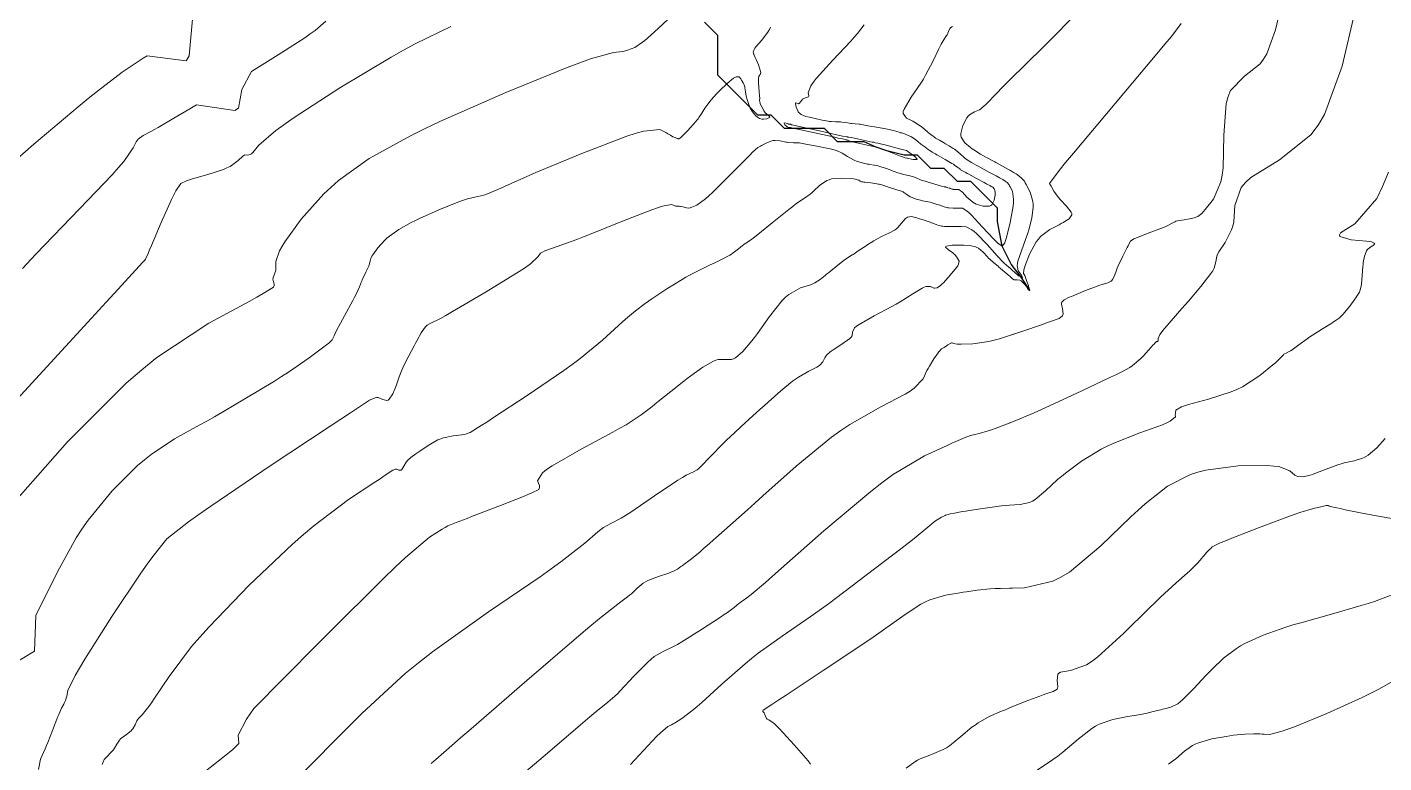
# Model space of a CAD drawing. Header units: millimetres. Extents: x 837475 to 838477, y 1189012 to 1191015.
# Drawn here: x 837751.1 to 837853, y 1190622.3 to 1190677.5 of the extents above; entities that cross this region are included whole.
import ezdxf

# ---------------------------------------------------------------- set-up
doc = ezdxf.new("R2010")
doc.units = ezdxf.units.MM
doc.header["$LTSCALE"] = 0.3
doc.layers.add('COTAS 10', color=7, linetype='Continuous', lineweight=9, true_color=0x6e3e2d)
doc.layers.add('COTAS INT', color=7, linetype='Continuous', lineweight=5, true_color=0x9fa19f)
doc.layers.add('DRENAJE', color=5, linetype='Continuous', lineweight=25)

msp = doc.modelspace()

# ---------------------------------------------------------------- linework, layer by layer
at = {"layer": 'COTAS 10'}
for points in [[(837773.56, 1190678), (837772.75, 1190677.29), (837772.39, 1190677.03), (837771.97, 1190676.74), (837769.97, 1190675.46), (837767.96, 1190674.22), (837767.25, 1190672.85), (837767, 1190671.45), (837766.73, 1190671.27), (837763.85, 1190671.7), (837763.6, 1190671.56), (837763.33, 1190671.4), (837762.13, 1190670.7), (837760.95, 1190670), (837760.69, 1190669.85), (837760.46, 1190669.72), (837759.84, 1190669.4), (837759.46, 1190669.12), (837759.38, 1190669.03), (837759.3, 1190668.92), (837759.09, 1190668.46), (837758.37, 1190667.44), (837757.98, 1190666.99), (837757.5, 1190666.45), (837755.04, 1190663.9), (837751.76, 1190660.48), (837750.76, 1190659.41)], [(837820.63, 1190677.59), (837820.52, 1190677.51), (837820.48, 1190677.48), (837820.45, 1190677.43), (837820.34, 1190677.22), (837820.23, 1190676.97), (837820.19, 1190676.91), (837820.15, 1190676.85), (837820.01, 1190676.64), (837819.79, 1190676.26), (837819.7, 1190676.1), (837819.6, 1190675.91), (837819.18, 1190675.01), (837818.62, 1190673.94), (837818.45, 1190673.64), (837818.27, 1190673.34), (837817.54, 1190672.27), (837817, 1190671.38), (837816.94, 1190671.2), (837816.92, 1190671.04), (837817.17, 1190670.69), (837817.66, 1190670.48), (837817.79, 1190670.41), (837817.92, 1190670.33), (837818.38, 1190669.99), (837818.76, 1190669.67), (837818.84, 1190669.6), (837818.92, 1190669.54), (837819.1, 1190669.39), (837819.26, 1190669.29), (837819.31, 1190669.25), (837819.37, 1190669.21), (837819.65, 1190669.05), (837819.95, 1190668.87), (837820.03, 1190668.82), (837820.11, 1190668.77), (837820.4, 1190668.61), (837820.7, 1190668.42), (837820.79, 1190668.36), (837820.88, 1190668.29), (837821.21, 1190668.01), (837821.55, 1190667.72), (837821.64, 1190667.65), (837821.74, 1190667.58), (837822.07, 1190667.37), (837822.42, 1190667.18), (837822.52, 1190667.12), (837822.62, 1190667.06), (837823.03, 1190666.85), (837823.42, 1190666.63), (837823.52, 1190666.58), (837823.61, 1190666.53), (837823.92, 1190666.36), (837824.16, 1190666.23), (837824.27, 1190666.17), (837824.41, 1190666.09), (837824.53, 1190666.02), (837824.57, 1190665.99), (837824.6, 1190665.97), (837824.74, 1190665.86), (837824.89, 1190665.69), (837824.93, 1190665.62), (837824.98, 1190665.55), (837825.15, 1190665.21), (837825.23, 1190664.61), (837825.22, 1190664.37), (837825.19, 1190664.1), (837824.98, 1190662.87), (837824.7, 1190661.73)], [(837824.7, 1190661.73), (837824.63, 1190661.51), (837824.57, 1190661.34), (837824.37, 1190661.08), (837824.04, 1190661.32), (837823.9, 1190661.46), (837823.72, 1190661.63), (837822.9, 1190662.52), (837822.07, 1190663.41), (837821.89, 1190663.58), (837821.74, 1190663.72), (837821.39, 1190663.94), (837821.16, 1190663.95), (837821.09, 1190663.95), (837821.01, 1190663.95), (837820.69, 1190663.95), (837820.37, 1190663.96), (837820.29, 1190663.97), (837820.22, 1190663.98), (837820.01, 1190664.03), (837819.81, 1190664.11), (837819.75, 1190664.13), (837819.68, 1190664.16), (837819.41, 1190664.25), (837819.12, 1190664.34), (837819.04, 1190664.37), (837818.96, 1190664.39), (837818.68, 1190664.44), (837818.39, 1190664.49), (837818.31, 1190664.51), (837818.23, 1190664.53), (837817.91, 1190664.62), (837817.61, 1190664.73), (837817.53, 1190664.76), (837817.46, 1190664.8), (837817.21, 1190664.97), (837816.99, 1190665.12), (837816.94, 1190665.16), (837816.89, 1190665.18), (837816.73, 1190665.24), (837816.53, 1190665.29), (837816.45, 1190665.31), (837816.37, 1190665.34), (837815.99, 1190665.46), (837815.62, 1190665.59), (837815.54, 1190665.62), (837815.47, 1190665.64), (837815.32, 1190665.7), (837815.14, 1190665.74), (837815.05, 1190665.75), (837814.96, 1190665.77), (837814.5, 1190665.83), (837814.06, 1190665.89), (837813.98, 1190665.9), (837813.91, 1190665.91), (837813.79, 1190665.92), (837813.76, 1190665.94), (837813.74, 1190665.95), (837813.71, 1190665.97), (837813.6, 1190666.04), (837813.32, 1190666.12), (837813.2, 1190666.14), (837813.05, 1190666.16), (837812.33, 1190666.2), (837811.56, 1190666.14), (837811.37, 1190666.08), (837811.19, 1190666.02), (837810.65, 1190665.64), (837810.2, 1190665.21), (837810.07, 1190665.1), (837809.95, 1190665), (837809.51, 1190664.7), (837808.88, 1190664.26), (837808.63, 1190664.07), (837808.35, 1190663.85), (837807.09, 1190662.84), (837805.89, 1190661.87), (837805.66, 1190661.69), (837805.46, 1190661.54), (837805.11, 1190661.3), (837804.98, 1190661.23), (837804.93, 1190661.19), (837804.86, 1190661.14), (837804.56, 1190660.88), (837804.17, 1190660.57), (837804.04, 1190660.49), (837803.91, 1190660.41), (837803.38, 1190660.13), (837802.78, 1190659.84), (837802.6, 1190659.76), (837802.42, 1190659.67), (837801.72, 1190659.34), (837800.88, 1190658.9), (837800.61, 1190658.75), (837800.33, 1190658.58), (837799.18, 1190657.87), (837798.06, 1190657.12), (837797.79, 1190656.94), (837797.55, 1190656.77), (837796.82, 1190656.22), (837796.08, 1190655.59), (837795.82, 1190655.36), (837795.54, 1190655.11), (837794.34, 1190654.03), (837792.66, 1190652.64), (837792.07, 1190652.2), (837791.43, 1190651.73), (837788.69, 1190649.86), (837786.16, 1190648.2), (837785.65, 1190647.87), (837785.23, 1190647.6), (837784.41, 1190647.09), (837784.05, 1190646.96), (837783.91, 1190646.94), (837783.77, 1190646.91), (837783.12, 1190646.83), (837782.39, 1190646.68), (837782.19, 1190646.6), (837781.98, 1190646.52), (837781.25, 1190646.11), (837780.61, 1190645.67), (837780.46, 1190645.57), (837780.33, 1190645.47), (837779.95, 1190645.21), (837779.7, 1190644.98), (837779.63, 1190644.91), (837779.58, 1190644.84), (837779.41, 1190644.54), (837779.26, 1190644.3), (837779.22, 1190644.26), (837779.18, 1190644.24), (837779.03, 1190644.26), (837778.88, 1190644.33), (837778.83, 1190644.33), (837778.78, 1190644.32), (837778.59, 1190644.24), (837777.95, 1190643.82), (837777.63, 1190643.61), (837777.23, 1190643.35), (837775.27, 1190642.04), (837772.66, 1190640.08), (837771.87, 1190639.42), (837771.04, 1190638.69), (837767.8, 1190635.62), (837764.78, 1190632.48), (837764.09, 1190631.71), (837763.47, 1190630.99), (837761.78, 1190628.74), (837760.69, 1190627.11), (837760.46, 1190626.78), (837760.25, 1190626.49), (837759.75, 1190625.87), (837759.47, 1190625.58), (837759.41, 1190625.5), (837759.36, 1190625.41), (837759.22, 1190625.11), (837759.06, 1190624.81), (837758.99, 1190624.74), (837758.92, 1190624.66), (837758.58, 1190624.4), (837758.22, 1190624.13), (837758.13, 1190624.05), (837758.06, 1190623.97), (837757.85, 1190623.66), (837757.69, 1190623.36), (837757.64, 1190623.29), (837757.6, 1190623.23), (837757.44, 1190623.05), (837757.29, 1190622.9), (837757.2, 1190622.82), (837757.05, 1190622.67), (837756.91, 1190622.5), (837756.88, 1190622.44), (837756.85, 1190622.38), (837756.75, 1190622.13)], [(837853.39, 1190666.65), (837852.95, 1190665.57), (837852.51, 1190664.67), (837850.86, 1190662.76), (837849.8, 1190662.08), (837849.72, 1190661.94), (837849.73, 1190661.82), (837850.58, 1190661.57), (837851.74, 1190661.46), (837851.96, 1190661.43), (837852.13, 1190661.4), (837852.37, 1190661.28), (837852.28, 1190661.17), (837852.24, 1190661.14), (837852.2, 1190661.1), (837852, 1190660.98), (837851.8, 1190660.8), (837851.75, 1190660.73), (837851.71, 1190660.66), (837851.59, 1190660.32), (837851.5, 1190659.86), (837851.48, 1190659.71), (837851.47, 1190659.55), (837851.42, 1190658.88), (837851.36, 1190658.24), (837851.34, 1190658.1), (837851.32, 1190657.97), (837851.21, 1190657.63), (837851.02, 1190657.32), (837850.95, 1190657.21), (837850.86, 1190657.09), (837850.48, 1190656.58), (837850.08, 1190656.09), (837849.99, 1190655.98), (837849.91, 1190655.89), (837849.69, 1190655.67), (837849.4, 1190655.47), (837849.27, 1190655.39), (837849.13, 1190655.29), (837848.44, 1190654.88), (837847.68, 1190654.39), (837847.48, 1190654.26), (837847.29, 1190654.13), (837846.66, 1190653.67), (837846.15, 1190653.3), (837846.04, 1190653.23), (837845.94, 1190653.16), (837845.71, 1190653.05), (837845.57, 1190652.99), (837845.54, 1190652.96), (837845.5, 1190652.93), (837845.38, 1190652.79), (837845.06, 1190652.47), (837844.9, 1190652.32), (837844.7, 1190652.16), (837843.73, 1190651.37), (837842.42, 1190650.52), (837842.01, 1190650.32), (837841.58, 1190650.13), (837839.87, 1190649.58), (837838.37, 1190649.18), (837838.08, 1190649.09), (837837.84, 1190649), (837837.43, 1190648.76), (837837.39, 1190648.56), (837837.39, 1190648.51), (837837.38, 1190648.45), (837837.39, 1190648.25), (837837, 1190647.93), (837836.74, 1190647.81), (837836.42, 1190647.67), (837834.72, 1190647.05), (837832.75, 1190646.28), (837832.26, 1190646.05), (837831.8, 1190645.82), (837830.33, 1190644.93), (837829.12, 1190644.02), (837828.82, 1190643.78), (837828.53, 1190643.54), (837827.63, 1190642.71), (837826.84, 1190642.05), (837826.64, 1190641.93), (837826.43, 1190641.83), (837825.72, 1190641.66), (837824.91, 1190641.62), (837824.63, 1190641.59), (837824.33, 1190641.56), (837823.09, 1190641.39), (837821.9, 1190641.22), (837821.64, 1190641.17), (837821.4, 1190641.14), (837820.8, 1190641.03), (837820.46, 1190640.96), (837820.39, 1190640.95), (837820.33, 1190640.93), (837820.21, 1190640.9), (837820.12, 1190640.86), (837820.08, 1190640.84), (837820.03, 1190640.82), (837819.8, 1190640.71), (837819.48, 1190640.52), (837819.37, 1190640.44), (837819.26, 1190640.36), (837818.79, 1190639.96), (837817.76, 1190639.12), (837817.3, 1190638.76), (837816.76, 1190638.34), (837814.16, 1190636.35), (837811.31, 1190634.21), (837810.61, 1190633.7), (837809.94, 1190633.22), (837807.85, 1190631.78), (837806.03, 1190630.49), (837805.54, 1190630.1), (837805.05, 1190629.71), (837803.31, 1190628.18), (837801.81, 1190626.8), (837801.46, 1190626.5), (837801.16, 1190626.24), (837800.31, 1190625.6), (837799.76, 1190625.25), (837799.64, 1190625.18), (837799.53, 1190625.12), (837799.24, 1190624.99), (837798.69, 1190624.51), (837798.41, 1190624.23), (837798.08, 1190623.89), (837796.45, 1190622.14)], [(837824.92, 1190665.64), (837824.93, 1190665.62)], [(837825.72, 1190641.66), (837824.92, 1190641.62)]]:
    msp.add_lwpolyline(points, dxfattribs=at)
at = {"layer": 'COTAS INT'}
for points in [[(837845.51, 1190679.92), (837844.91, 1190677.34), (837844.25, 1190675.53), (837844.01, 1190675.13), (837843.75, 1190674.78), (837842.58, 1190673.85), (837841.53, 1190672.77), (837841.34, 1190672.32), (837841.19, 1190671.81), (837841.03, 1190669.42), (837840.98, 1190666.97), (837840.91, 1190666.42), (837840.81, 1190665.92), (837840.25, 1190664.61), (837839.62, 1190663.83), (837839.49, 1190663.68), (837839.37, 1190663.55), (837839.08, 1190663.3), (837838.8, 1190663.21), (837838.7, 1190663.19), (837838.58, 1190663.17), (837838.05, 1190663.07), (837837.54, 1190662.98), (837837.43, 1190662.95), (837837.34, 1190662.92), (837837.13, 1190662.81), (837836.82, 1190662.64), (837836.67, 1190662.57), (837836.48, 1190662.49), (837835.53, 1190662.13), (837834.59, 1190661.77), (837834.41, 1190661.69), (837834.26, 1190661.63), (837834, 1190661.46), (837833.88, 1190661.23), (837833.83, 1190661.11), (837833.76, 1190660.98), (837833.43, 1190660.32), (837833.09, 1190659.61), (837833.02, 1190659.44), (837832.96, 1190659.29), (837832.8, 1190658.86), (837832.67, 1190658.57), (837832.62, 1190658.51), (837832.57, 1190658.46), (837832.31, 1190658.34), (837831.88, 1190658.21), (837831.71, 1190658.15), (837831.51, 1190658.08), (837830.63, 1190657.74), (837829.76, 1190657.38), (837829.57, 1190657.3), (837829.41, 1190657.24), (837829.02, 1190657.06), (837828.85, 1190656.88), (837828.83, 1190656.81), (837828.83, 1190656.73), (837828.91, 1190656.37), (837828.96, 1190656.01), (837828.94, 1190655.93), (837828.91, 1190655.85), (837828.64, 1190655.66), (837827.99, 1190655.42), (837827.71, 1190655.32), (837827.39, 1190655.2), (837825.85, 1190654.66), (837824.18, 1190654.13), (837823.77, 1190654.02), (837823.38, 1190653.93), (837822.17, 1190653.75), (837821.3, 1190653.71), (837821.12, 1190653.71), (837820.98, 1190653.72), (837820.72, 1190653.78), (837820.61, 1190653.82), (837820.57, 1190653.81), (837820.52, 1190653.79), (837820.29, 1190653.67), (837820.08, 1190653.52), (837820.04, 1190653.49), (837820.01, 1190653.47), (837819.95, 1190653.44), (837819.92, 1190653.43), (837819.91, 1190653.43), (837819.9, 1190653.42), (837819.82, 1190653.37), (837819.68, 1190653.22), (837819.62, 1190653.15), (837819.55, 1190653.06), (837819.24, 1190652.61), (837818.9, 1190652.06), (837818.81, 1190651.9), (837818.72, 1190651.73), (837818.43, 1190651.12), (837817.77, 1190650.41), (837817.46, 1190650.19), (837817.08, 1190649.95), (837815.25, 1190649), (837812.93, 1190647.69), (837812.25, 1190647.23), (837811.56, 1190646.72), (837808.9, 1190644.55), (837806.4, 1190642.32), (837805.79, 1190641.78), (837805.23, 1190641.27), (837803.5, 1190639.73), (837802.21, 1190638.58), (837801.91, 1190638.33), (837801.65, 1190638.1), (837800.92, 1190637.51), (837800.45, 1190637.15), (837800.34, 1190637.07), (837800.24, 1190637), (837799.97, 1190636.81), (837799.62, 1190636.64), (837799.48, 1190636.59), (837799.32, 1190636.52), (837798.56, 1190636.27), (837797.76, 1190635.96), (837797.58, 1190635.86), (837797.41, 1190635.77), (837796.94, 1190635.38), (837796.51, 1190634.97), (837796.37, 1190634.85), (837796.22, 1190634.73), (837795.61, 1190634.29), (837794.11, 1190633.1), (837793.4, 1190632.51), (837792.56, 1190631.8), (837788.48, 1190628.29), (837784.47, 1190624.82), (837783.68, 1190624.13), (837783.02, 1190623.56), (837781.81, 1190622.5), (837781.46, 1190622.21)], [(837748.46, 1190666), (837751.63, 1190668.75), (837754.96, 1190671.56), (837755.71, 1190672.18), (837756.39, 1190672.73), (837758.25, 1190674.15), (837759.52, 1190675), (837759.83, 1190675.2), (837760.13, 1190675.38), (837763.06, 1190675), (837763.29, 1190675.38), (837763.57, 1190678.41)], [(837830.29, 1190678.9), (837827.47, 1190676.06), (837824.9, 1190673.52), (837824.38, 1190673), (837823.96, 1190672.58)], [(837850.85, 1190678.56), (837849.92, 1190674.62), (837848.59, 1190670.98), (837848.1, 1190670.17), (837847.57, 1190669.45), (837845.21, 1190667.57), (837843.06, 1190666.24), (837842.65, 1190665.87), (837842.33, 1190665.5), (837841.85, 1190664.15), (837841.77, 1190662.9), (837841.7, 1190662.59), (837841.61, 1190662.3), (837841.12, 1190661.37), (837840.64, 1190660.65), (837840.55, 1190660.48), (837840.49, 1190660.33), (837840.42, 1190659.91), (837840.29, 1190659.43), (837840.19, 1190659.24), (837840.05, 1190659.02), (837839.29, 1190658.04), (837838.36, 1190656.95), (837838.11, 1190656.67), (837837.88, 1190656.4), (837837.06, 1190655.47), (837836.43, 1190654.74), (837836.31, 1190654.58), (837836.22, 1190654.45), (837836.09, 1190654.15), (837836.1, 1190654.02), (837836.1, 1190654), (837836.1, 1190653.98), (837836.07, 1190653.94), (837836.03, 1190653.93), (837836.02, 1190653.93), (837836.01, 1190653.92), (837835.96, 1190653.91), (837835.85, 1190653.8), (837835.79, 1190653.73), (837835.72, 1190653.66), (837835.37, 1190653.27), (837834.98, 1190652.84), (837834.88, 1190652.74), (837834.79, 1190652.65), (837834.49, 1190652.38), (837834.25, 1190652.19), (837834.19, 1190652.14), (837834.13, 1190652.1), (837833.95, 1190651.96), (837833.3, 1190651.62), (837832.95, 1190651.44), (837832.52, 1190651.24)], [(837806.97, 1190677.55), (837806.88, 1190677.36), (837806.77, 1190677.17), (837806.29, 1190676.55), (837805.87, 1190676.06), (837805.79, 1190675.96), (837805.73, 1190675.87), (837805.65, 1190675.67), (837805.68, 1190675.57), (837805.69, 1190675.54), (837805.7, 1190675.52), (837805.74, 1190675.44), (837805.82, 1190675.27), (837805.85, 1190675.2), (837805.89, 1190675.12), (837806.06, 1190674.71), (837806.2, 1190674.3), (837806.22, 1190674.21), (837806.23, 1190674.14), (837806.2, 1190673.98), (837806.12, 1190673.89), (837806.11, 1190673.86), (837806.09, 1190673.83), (837806.06, 1190673.7), (837806.06, 1190673.52), (837806.06, 1190673.45), (837806.06, 1190673.37), (837806.08, 1190673.01), (837806.11, 1190672.67), (837806.12, 1190672.59), (837806.13, 1190672.52), (837806.15, 1190672.35), (837806.16, 1190672.23), (837806.16, 1190672.2), (837806.16, 1190672.17), (837806.15, 1190672.05), (837806.17, 1190671.9), (837806.18, 1190671.85), (837806.2, 1190671.79), (837806.31, 1190671.56), (837806.43, 1190671.34), (837806.45, 1190671.3), (837806.47, 1190671.25), (837806.53, 1190671.15), (837806.6, 1190671.08), (837806.63, 1190671.05), (837806.66, 1190671.02), (837806.82, 1190670.91), (837806.91, 1190670.8), (837806.9, 1190670.77), (837806.88, 1190670.74), (837806.69, 1190670.66), (837806.43, 1190670.62), (837806.36, 1190670.62), (837806.31, 1190670.62), (837806.13, 1190670.67), (837805.98, 1190670.78), (837805.94, 1190670.82), (837805.89, 1190670.86), (837805.71, 1190671.04), (837805.53, 1190671.29), (837805.49, 1190671.37), (837805.44, 1190671.45), (837805.3, 1190671.8), (837805.18, 1190672.17), (837805.16, 1190672.27), (837805.14, 1190672.36), (837805.09, 1190672.69), (837805.04, 1190672.98), (837805.03, 1190673.05), (837805, 1190673.12), (837804.91, 1190673.36), (837804.79, 1190673.56), (837804.76, 1190673.61), (837804.73, 1190673.66), (837804.6, 1190673.81), (837804.38, 1190673.81), (837804.29, 1190673.76), (837804.19, 1190673.7), (837803.7, 1190673.3), (837803.17, 1190672.78), (837803.04, 1190672.65), (837802.91, 1190672.52), (837802.51, 1190672.07), (837802.19, 1190671.66), (837802.1, 1190671.55), (837802.03, 1190671.45), (837801.8, 1190671.08), (837801.59, 1190670.75), (837801.52, 1190670.66), (837801.46, 1190670.57), (837801.2, 1190670.27), (837800.92, 1190669.98), (837800.77, 1190669.81), (837800.49, 1190669.51), (837800.25, 1190669.27), (837800.2, 1190669.23), (837800.16, 1190669.19), (837800.08, 1190669.14), (837800.02, 1190669.16), (837799.99, 1190669.17), (837799.96, 1190669.18), (837799.8, 1190669.24), (837799.63, 1190669.31), (837799.59, 1190669.33), (837799.55, 1190669.35), (837799.44, 1190669.43), (837799.26, 1190669.53), (837799.18, 1190669.58), (837799.09, 1190669.62), (837798.66, 1190669.85), (837797.45, 1190669.73), (837796.87, 1190669.57), (837796.18, 1190669.34), (837792.8, 1190668.04), (837789.34, 1190666.61), (837788.6, 1190666.3), (837787.97, 1190666.03), (837786.47, 1190665.35), (837785.69, 1190665.01), (837785.5, 1190664.94), (837785.33, 1190664.88), (837784.84, 1190664.79), (837784.19, 1190664.63), (837783.91, 1190664.54), (837783.6, 1190664.43), (837782.16, 1190663.86), (837780.65, 1190663.19), (837780.3, 1190663.02), (837779.97, 1190662.86), (837779.03, 1190662.34), (837778.33, 1190661.84), (837778.15, 1190661.69), (837777.99, 1190661.53), (837777.46, 1190660.95), (837777.09, 1190660.43), (837777.02, 1190660.32), (837776.97, 1190660.22), (837776.89, 1190659.98), (837776.84, 1190659.76), (837776.81, 1190659.68), (837776.78, 1190659.58), (837776.57, 1190659.14), (837776.33, 1190658.66), (837776.28, 1190658.54), (837776.23, 1190658.42), (837776.08, 1190658.03), (837775.83, 1190657.47), (837775.72, 1190657.25), (837775.59, 1190657), (837774.96, 1190655.84), (837774.37, 1190654.74), (837774.26, 1190654.53), (837774.17, 1190654.35), (837774.03, 1190654.04), (837773.78, 1190653.8), (837773.61, 1190653.67), (837773.4, 1190653.51), (837772.31, 1190652.7), (837770.74, 1190651.61), (837770.23, 1190651.28), (837769.69, 1190650.94), (837767.48, 1190649.6), (837765.2, 1190648.27), (837764.61, 1190647.93), (837764.05, 1190647.62), (837762.19, 1190646.6), (837760.43, 1190645.44), (837759.93, 1190645.04), (837759.41, 1190644.6), (837757.51, 1190642.71), (837755.69, 1190640.49), (837755.23, 1190639.83), (837754.8, 1190639.16), (837753.39, 1190636.62), (837752.26, 1190634.32), (837752, 1190633.8), (837751.76, 1190633.34), (837751.68, 1190630.65), (837749.76, 1190629.51)], [(837750.25, 1190641.94), (837754.14, 1190646.37), (837758.56, 1190650.78), (837759.73, 1190651.79), (837760.87, 1190652.72), (837764.77, 1190655.3), (837767.79, 1190656.93), (837768.37, 1190657.25), (837768.84, 1190657.52), (837769.63, 1190658), (837769.67, 1190658.13), (837769.67, 1190658.17), (837769.67, 1190658.22), (837769.62, 1190658.4), (837769.58, 1190658.61), (837769.59, 1190658.68), (837769.6, 1190658.74), (837769.69, 1190658.99), (837769.79, 1190659.29), (837769.8, 1190659.39), (837769.81, 1190659.5), (837769.81, 1190659.94), (837770.07, 1190660.72), (837770.26, 1190661.04), (837770.48, 1190661.4), (837771.7, 1190663.11), (837773.41, 1190665.02), (837773.95, 1190665.52), (837774.52, 1190666.01), (837776.82, 1190667.66), (837779.91, 1190669.37), (837780.97, 1190669.89), (837782.13, 1190670.44), (837787.08, 1190672.62), (837791.69, 1190674.5), (837792.64, 1190674.86), (837793.44, 1190675.16), (837795.16, 1190675.64), (837795.88, 1190675.71), (837796.06, 1190675.75), (837796.23, 1190675.8), (837796.78, 1190676.02), (837797.34, 1190676.41), (837797.52, 1190676.55), (837797.72, 1190676.72), (837798.52, 1190677.44), (837799.31, 1190678.16)], [(837750.36, 1190649.58), (837755.96, 1190655.68), (837757.06, 1190656.88), (837757.95, 1190657.85), (837759.54, 1190659.58), (837759.78, 1190659.85), (837759.83, 1190659.91), (837759.87, 1190659.95), (837759.95, 1190660.04), (837759.97, 1190660.06), (837759.98, 1190660.07), (837759.98, 1190660.07), (837759.99, 1190660.09), (837760, 1190660.1), (837760, 1190660.1), (837760, 1190660.1), (837760.01, 1190660.11), (837760.2, 1190660.54), (837760.31, 1190660.8), (837760.45, 1190661.13), (837761.19, 1190662.85), (837761.97, 1190664.6), (837762.14, 1190664.95), (837762.28, 1190665.24), (837762.65, 1190665.79), (837763.1, 1190666), (837763.31, 1190666.07), (837763.54, 1190666.15), (837764.69, 1190666.47), (837765.86, 1190666.85), (837766.12, 1190666.96), (837766.36, 1190667.08), (837766.96, 1190667.51), (837767.32, 1190667.85), (837767.4, 1190667.9), (837767.47, 1190667.94), (837767.66, 1190667.92), (837767.88, 1190667.96), (837767.97, 1190668.03), (837768.06, 1190668.12), (837768.53, 1190668.68), (837769.8, 1190669.77), (837770.4, 1190670.21), (837771.11, 1190670.7), (837774.61, 1190672.97), (837778.46, 1190675.29), (837779.39, 1190675.81), (837780.27, 1190676.29), (837782.95, 1190677.59)], [(837814, 1190677.71), (837813.5, 1190677.07), (837813.26, 1190676.8), (837812.99, 1190676.5), (837811.66, 1190675.07), (837810.4, 1190673.67), (837810.18, 1190673.38), (837810, 1190673.14), (837809.79, 1190672.6), (837809.85, 1190672.39), (837809.84, 1190672.35), (837809.82, 1190672.31), (837809.67, 1190672.25), (837809.46, 1190672.19), (837809.41, 1190672.16), (837809.37, 1190672.12), (837809.24, 1190671.96), (837809.13, 1190671.81), (837809.09, 1190671.8), (837809.06, 1190671.79), (837808.94, 1190671.83), (837808.85, 1190671.85), (837808.85, 1190671.83), (837808.85, 1190671.79), (837808.9, 1190671.54), (837809.01, 1190671.25), (837809.05, 1190671.18), (837809.09, 1190671.13), (837809.28, 1190670.97), (837809.5, 1190670.88), (837809.56, 1190670.85), (837809.63, 1190670.83), (837809.89, 1190670.77), (837810.21, 1190670.7), (837810.31, 1190670.68), (837810.42, 1190670.66), (837810.85, 1190670.56), (837811.29, 1190670.48), (837811.4, 1190670.46), (837811.51, 1190670.45), (837811.84, 1190670.43), (837812.15, 1190670.42), (837812.23, 1190670.42), (837812.32, 1190670.41), (837812.62, 1190670.37), (837812.91, 1190670.32), (837812.99, 1190670.31), (837813.07, 1190670.31), (837813.33, 1190670.28), (837813.62, 1190670.26), (837813.7, 1190670.25), (837813.79, 1190670.23), (837814.16, 1190670.16), (837814.56, 1190670.08), (837814.78, 1190670.04), (837815.21, 1190669.97), (837815.64, 1190669.89), (837815.75, 1190669.87), (837815.87, 1190669.84), (837816.27, 1190669.75), (837816.64, 1190669.64), (837816.74, 1190669.61), (837816.83, 1190669.59), (837817.15, 1190669.48), (837817.44, 1190669.36), (837817.52, 1190669.32), (837817.59, 1190669.27), (837817.85, 1190669.09), (837818.1, 1190668.88), (837818.18, 1190668.82), (837818.26, 1190668.76), (837818.55, 1190668.54), (837818.82, 1190668.34), (837818.88, 1190668.3), (837818.94, 1190668.26), (837819.12, 1190668.15), (837819.35, 1190668.01), (837819.45, 1190667.95), (837819.56, 1190667.89), (837820.08, 1190667.6), (837820.6, 1190667.3), (837820.71, 1190667.24), (837820.8, 1190667.17), (837821.04, 1190667), (837821.18, 1190666.89), (837821.21, 1190666.86), (837821.25, 1190666.83), (837821.39, 1190666.75), (837821.63, 1190666.61), (837821.74, 1190666.55), (837821.86, 1190666.49), (837822.44, 1190666.17), (837823.02, 1190665.86), (837823.14, 1190665.8), (837823.23, 1190665.75), (837823.44, 1190665.64), (837823.52, 1190665.59), (837823.55, 1190665.57), (837823.6, 1190665.55), (837823.63, 1190665.53), (837823.66, 1190665.51), (837823.7, 1190665.48), (837823.75, 1190665.42), (837823.76, 1190665.4), (837823.77, 1190665.38), (837823.83, 1190665.27), (837823.85, 1190665.08), (837823.85, 1190665.01), (837823.84, 1190664.92), (837823.77, 1190664.53), (837823.59, 1190664.19), (837823.51, 1190664.13), (837823.41, 1190664.09), (837822.94, 1190664.08), (837822.42, 1190664.24), (837822.29, 1190664.31), (837822.16, 1190664.39), (837821.72, 1190664.77), (837821.39, 1190665.13), (837821.31, 1190665.2), (837821.25, 1190665.25), (837821.11, 1190665.35), (837821.02, 1190665.35), (837820.99, 1190665.35), (837820.96, 1190665.35), (837820.82, 1190665.35), (837820.69, 1190665.35), (837820.66, 1190665.36), (837820.63, 1190665.36), (837820.55, 1190665.38), (837820.47, 1190665.42), (837820.44, 1190665.43), (837820.41, 1190665.44), (837820.3, 1190665.47), (837820.18, 1190665.51), (837820.15, 1190665.52), (837820.12, 1190665.53), (837820, 1190665.55), (837819.78, 1190665.6), (837819.68, 1190665.63), (837819.56, 1190665.66), (837818.98, 1190665.83), (837818.4, 1190666.01), (837818.28, 1190666.05), (837818.18, 1190666.09), (837817.95, 1190666.2), (837817.79, 1190666.28), (837817.72, 1190666.3), (837817.65, 1190666.33), (837817.32, 1190666.4), (837816.97, 1190666.47), (837816.88, 1190666.49), (837816.8, 1190666.51), (837816.53, 1190666.59), (837816.26, 1190666.69), (837816.17, 1190666.73), (837816.07, 1190666.76), (837815.67, 1190666.91), (837815.26, 1190667.05), (837815.16, 1190667.08), (837815.06, 1190667.11), (837814.75, 1190667.17), (837814.43, 1190667.22), (837814.34, 1190667.24), (837814.24, 1190667.25), (837813.85, 1190667.34), (837813.43, 1190667.47), (837813.31, 1190667.52), (837813.19, 1190667.57), (837812.75, 1190667.82), (837812.35, 1190668.07), (837812.25, 1190668.12), (837812.16, 1190668.17), (837811.86, 1190668.29), (837811.55, 1190668.37), (837811.44, 1190668.39), (837811.33, 1190668.42), (837810.83, 1190668.52), (837810.31, 1190668.62), (837810.18, 1190668.65), (837810.05, 1190668.67), (837809.63, 1190668.76), (837809.25, 1190668.83), (837809.15, 1190668.84), (837809.05, 1190668.85), (837808.69, 1190668.86), (837808.33, 1190668.88), (837808.22, 1190668.89), (837808.11, 1190668.9), (837807.69, 1190668.99), (837807.28, 1190669.03), (837807.17, 1190669.02), (837807.06, 1190669.01), (837806.68, 1190668.86), (837806.35, 1190668.68), (837806.28, 1190668.64), (837806.21, 1190668.6), (837806.02, 1190668.5), (837805.61, 1190668.14), (837805.4, 1190667.93), (837805.15, 1190667.68), (837803.9, 1190666.41), (837802.6, 1190665.12), (837802.32, 1190664.86), (837802.07, 1190664.64), (837801.43, 1190664.17), (837801.06, 1190664.02), (837800.99, 1190663.99), (837800.92, 1190663.97), (837800.77, 1190663.95), (837800.66, 1190663.97), (837800.58, 1190663.99), (837800.39, 1190664.03), (837800.2, 1190664.07), (837800.15, 1190664.07), (837800.11, 1190664.08), (837799.97, 1190664.08), (837799.82, 1190664.1), (837799.78, 1190664.11), (837799.73, 1190664.13), (837799.53, 1190664.22), (837798.84, 1190664.09), (837798.48, 1190663.97), (837798.04, 1190663.82), (837795.85, 1190662.96), (837793.48, 1190662), (837792.92, 1190661.79), (837792.41, 1190661.59), (837790.94, 1190661.07), (837790, 1190660.73), (837789.83, 1190660.64), (837789.69, 1190660.56), (837789.5, 1190660.3), (837788.94, 1190659.75), (837788.56, 1190659.49), (837788.09, 1190659.18), (837785.61, 1190657.65), (837783.07, 1190656.17), (837782.57, 1190655.88), (837782.16, 1190655.65), (837781.39, 1190655.27), (837781.17, 1190655.14), (837781.1, 1190655.07), (837781.02, 1190654.99), (837780.73, 1190654.56), (837780.4, 1190653.97), (837780.29, 1190653.79), (837780.19, 1190653.6), (837779.78, 1190652.85), (837779.41, 1190652.11), (837779.33, 1190651.94), (837779.26, 1190651.77), (837779.07, 1190651.27), (837778.92, 1190650.81), (837778.87, 1190650.67), (837778.81, 1190650.53), (837778.58, 1190649.99), (837778.31, 1190649.58), (837778.23, 1190649.52), (837778.15, 1190649.48), (837777.83, 1190649.56), (837777.48, 1190649.7), (837777.37, 1190649.7), (837777.26, 1190649.69), (837776.83, 1190649.5), (837775.41, 1190648.57), (837774.68, 1190648.09), (837773.8, 1190647.5), (837769.38, 1190644.57), (837764.92, 1190641.55), (837764.01, 1190640.92), (837763.23, 1190640.37), (837761.61, 1190639.1), (837760.55, 1190637.77), (837760.13, 1190637.18), (837759.65, 1190636.5), (837757.49, 1190633.25), (837755.45, 1190630.04), (837755.05, 1190629.38), (837754.73, 1190628.83), (837754.17, 1190627.69), (837754.09, 1190627.28), (837754.07, 1190627.19), (837754.05, 1190627.11), (837753.99, 1190626.94), (837753.92, 1190626.79), (837753.89, 1190626.73), (837753.86, 1190626.66), (837753.7, 1190626.36), (837753.49, 1190625.9), (837753.41, 1190625.73), (837753.34, 1190625.54), (837753.02, 1190624.7), (837752.68, 1190623.79), (837752.58, 1190623.55), (837752.48, 1190623.32), (837752.13, 1190622.54), (837751.98, 1190621.75)], [(837837.83, 1190677.81), (837837.08, 1190676.84), (837836.6, 1190676.26), (837836, 1190675.54), (837832.86, 1190671.81), (837829.73, 1190668.08), (837829.13, 1190667.36), (837828.66, 1190666.78), (837827.93, 1190665.8), (837828.01, 1190665.66), (837828.05, 1190665.6), (837828.08, 1190665.53), (837828.26, 1190665.22), (837828.53, 1190664.83), (837828.63, 1190664.71), (837828.74, 1190664.59), (837829.21, 1190664.1), (837829.56, 1190663.64), (837829.6, 1190663.53), (837829.61, 1190663.43), (837829.41, 1190663.14), (837828.96, 1190662.87), (837828.81, 1190662.78), (837828.65, 1190662.69), (837827.96, 1190662.33), (837827.26, 1190661.8), (837827.09, 1190661.61), (837826.93, 1190661.41), (837826.43, 1190660.48), (837826.1, 1190659.62), (837826.04, 1190659.45), (837826, 1190659.3), (837825.98, 1190659.02), (837826.07, 1190658.87), (837826.1, 1190658.81), (837826.13, 1190658.74), (837826.23, 1190658.44), (837826.34, 1190658.13), (837826.36, 1190658.06), (837826.38, 1190658), (837826.43, 1190657.84), (837826.45, 1190657.77), (837826.44, 1190657.76), (837826.43, 1190657.76), (837826.36, 1190657.81), (837826.29, 1190657.87), (837826.28, 1190657.89), (837826.28, 1190657.9), (837826.28, 1190657.92), (837826.26, 1190657.98), (837826.23, 1190658.01), (837826.2, 1190658.05), (837826.02, 1190658.26), (837825.8, 1190658.47), (837825.74, 1190658.5), (837825.69, 1190658.53), (837825.5, 1190658.55), (837825.33, 1190658.55), (837825.29, 1190658.55), (837825.26, 1190658.56), (837825.14, 1190658.63), (837824.99, 1190658.77), (837824.94, 1190658.82), (837824.87, 1190658.87), (837824.57, 1190659.13), (837824.23, 1190659.42), (837824.14, 1190659.49), (837824.06, 1190659.57), (837823.74, 1190659.82), (837823.44, 1190660.1), (837823.35, 1190660.18), (837823.26, 1190660.27), (837822.93, 1190660.62), (837822.58, 1190660.93), (837822.47, 1190660.99), (837822.36, 1190661.04), (837821.95, 1190661.13), (837821.49, 1190661.15), (837821.34, 1190661.15), (837821.19, 1190661.15), (837820.61, 1190661.15)], [(837764.26, 1190621.42), (837766.54, 1190623.23), (837767.03, 1190623.71), (837766.97, 1190624.35), (837767.59, 1190625.54), (837768.15, 1190626.35), (837768.84, 1190627.05), (837769.66, 1190627.87), (837773.72, 1190631.98), (837777.88, 1190636.11), (837778.77, 1190636.97), (837779.54, 1190637.69), (837781.35, 1190639.22), (837782.29, 1190639.82), (837782.52, 1190639.95), (837782.73, 1190640.06), (837783.35, 1190640.33), (837784.17, 1190640.63), (837784.51, 1190640.76), (837784.9, 1190640.91), (837786.69, 1190641.6), (837788.4, 1190642.28), (837788.74, 1190642.42), (837789.03, 1190642.54), (837789.55, 1190642.79), (837789.62, 1190642.96), (837789.62, 1190643.03), (837789.6, 1190643.11), (837789.46, 1190643.45), (837789.83, 1190644.06), (837790.14, 1190644.3), (837790.55, 1190644.57), (837792.74, 1190645.82), (837795.13, 1190647.1), (837795.65, 1190647.4), (837796.11, 1190647.66), (837797.25, 1190648.41), (837798.04, 1190649.02), (837798.28, 1190649.21), (837798.52, 1190649.41), (837799.47, 1190650.17), (837800.45, 1190650.95), (837800.71, 1190651.15), (837800.97, 1190651.34), (837801.87, 1190651.99), (837802.67, 1190652.45), (837802.86, 1190652.52), (837803.04, 1190652.57), (837803.57, 1190652.56), (837804.04, 1190652.56), (837804.18, 1190652.61), (837804.33, 1190652.69), (837804.89, 1190653.17), (837805.55, 1190653.96), (837805.75, 1190654.23), (837805.98, 1190654.53), (837806.88, 1190655.79), (837807.84, 1190656.99), (837808.09, 1190657.24), (837808.35, 1190657.45), (837809.23, 1190657.94), (837809.98, 1190658.19), (837810.15, 1190658.26), (837810.3, 1190658.33), (837810.7, 1190658.57), (837811.06, 1190658.87), (837811.18, 1190658.97), (837811.31, 1190659.07), (837811.87, 1190659.53), (837812.41, 1190659.96), (837812.53, 1190660.05), (837812.64, 1190660.12), (837812.9, 1190660.3), (837813.11, 1190660.42), (837813.18, 1190660.46), (837813.25, 1190660.51), (837813.56, 1190660.73), (837813.95, 1190660.99), (837814.07, 1190661.07), (837814.2, 1190661.15), (837814.73, 1190661.48), (837815.26, 1190661.79), (837815.4, 1190661.86), (837815.53, 1190661.92), (837815.95, 1190662.11), (837816.32, 1190662.3), (837816.42, 1190662.38), (837816.51, 1190662.46), (837816.81, 1190662.82), (837817.1, 1190663.15), (837817.18, 1190663.21), (837817.26, 1190663.25), (837817.55, 1190663.3), (837817.87, 1190663.23), (837817.97, 1190663.2), (837818.08, 1190663.17), (837818.52, 1190663.03), (837818.95, 1190662.88), (837819.06, 1190662.84), (837819.16, 1190662.8), (837819.47, 1190662.68), (837819.81, 1190662.59), (837819.92, 1190662.58), (837820.04, 1190662.56), (837820.55, 1190662.55), (837821.07, 1190662.55), (837821.19, 1190662.55), (837821.31, 1190662.55), (837821.67, 1190662.53), (837822.1, 1190662.32), (837822.26, 1190662.19), (837822.44, 1190662.03), (837823.24, 1190661.21), (837824, 1190660.36), (837824.15, 1190660.2), (837824.28, 1190660.05), (837824.55, 1190659.78), (837824.66, 1190659.69), (837824.72, 1190659.64), (837824.85, 1190659.53), (837824.99, 1190659.4), (837825.04, 1190659.36), (837825.09, 1190659.31), (837825.31, 1190659.11), (837825.51, 1190658.92), (837825.56, 1190658.89), (837825.59, 1190658.86), (837825.68, 1190658.82), (837825.73, 1190658.82), (837825.75, 1190658.81), (837825.76, 1190658.8), (837825.83, 1190658.73), (837825.88, 1190658.69), (837825.89, 1190658.69), (837825.89, 1190658.7), (837825.88, 1190658.77), (837825.81, 1190658.91), (837825.78, 1190658.96), (837825.74, 1190659.01), (837825.57, 1190659.23), (837825.49, 1190659.62), (837825.51, 1190659.78), (837825.55, 1190659.96), (837825.84, 1190660.82), (837826.21, 1190661.79), (837826.3, 1190662.05), (837826.38, 1190662.3), (837826.61, 1190663.19), (837826.7, 1190664.01), (837826.69, 1190664.23), (837826.67, 1190664.44), (837826.47, 1190665.14), (837826.18, 1190665.72), (837826.11, 1190665.84), (837826.04, 1190665.96), (837825.78, 1190666.25), (837825.55, 1190666.42), (837825.49, 1190666.47), (837825.43, 1190666.51), (837825.23, 1190666.63), (837824.99, 1190666.77), (837824.8, 1190666.87), (837824.39, 1190667.09), (837823.99, 1190667.31), (837823.9, 1190667.36), (837823.82, 1190667.41), (837823.61, 1190667.52), (837823.39, 1190667.64), (837823.3, 1190667.69), (837823.2, 1190667.75), (837822.75, 1190668), (837822.25, 1190668.31), (837822.12, 1190668.4), (837821.99, 1190668.49), (837821.57, 1190668.84), (837821.3, 1190669.27), (837821.27, 1190669.4), (837821.27, 1190669.55), (837821.41, 1190670.16), (837821.72, 1190670.72), (837821.81, 1190670.84), (837821.91, 1190670.94), (837822.29, 1190671.18), (837822.67, 1190671.34), (837822.76, 1190671.4), (837822.85, 1190671.47), (837823.14, 1190671.73), (837823.96, 1190672.58)], [(837817.26, 1190668.23), (837817.42, 1190668.1), (837817.47, 1190668.07), (837817.53, 1190668.02), (837817.81, 1190667.82), (837817.99, 1190667.63), (837817.99, 1190667.61), (837817.97, 1190667.59), (837817.69, 1190667.6), (837817.33, 1190667.67), (837817.26, 1190667.69), (837817.2, 1190667.7), (837817.08, 1190667.73), (837816.89, 1190667.8), (837816.79, 1190667.83), (837816.66, 1190667.88), (837816.03, 1190668.13), (837815.39, 1190668.37), (837815.27, 1190668.41), (837815.17, 1190668.45), (837814.99, 1190668.51), (837814.8, 1190668.55), (837814.7, 1190668.57), (837814.57, 1190668.6), (837813.9, 1190668.75), (837813.23, 1190668.9), (837813.1, 1190668.94), (837812.99, 1190668.96), (837812.8, 1190669.02), (837812.75, 1190669.05), (837812.74, 1190669.05), (837812.73, 1190669.06), (837812.7, 1190669.07), (837812.67, 1190669.08), (837812.66, 1190669.08), (837812.65, 1190669.08), (837812.6, 1190669.09), (837812.24, 1190669.17), (837812.04, 1190669.21), (837811.79, 1190669.27), (837810.52, 1190669.55), (837809.25, 1190669.82), (837809, 1190669.88), (837808.8, 1190669.92), (837808.47, 1190669.99), (837808.42, 1190669.99), (837808.41, 1190669.99), (837808.39, 1190669.99), (837808.31, 1190670.01), (837808.22, 1190670.05), (837808.2, 1190670.07), (837808.17, 1190670.1), (837808.05, 1190670.21), (837807.98, 1190670.31), (837807.99, 1190670.33), (837808, 1190670.34), (837808.13, 1190670.32), (837808.28, 1190670.27), (837808.32, 1190670.26), (837808.35, 1190670.26), (837808.42, 1190670.24), (837808.47, 1190670.24), (837808.49, 1190670.23), (837808.52, 1190670.22), (837808.55, 1190670.2), (837808.57, 1190670.2), (837808.6, 1190670.19), (837808.93, 1190670.12), (837809.13, 1190670.07), (837809.37, 1190670.02), (837810.65, 1190669.74), (837811.92, 1190669.46), (837812.17, 1190669.4), (837812.37, 1190669.36), (837812.7, 1190669.29), (837812.73, 1190669.29), (837812.74, 1190669.29), (837812.75, 1190669.29), (837812.78, 1190669.28), (837812.81, 1190669.28), (837812.83, 1190669.28), (837812.85, 1190669.28), (837813.04, 1190669.24), (837813.14, 1190669.22), (837813.27, 1190669.19), (837813.93, 1190669.05), (837814.6, 1190668.91), (837814.73, 1190668.89), (837814.84, 1190668.86), (837815.04, 1190668.82), (837815.23, 1190668.78), (837815.34, 1190668.75), (837815.47, 1190668.72), (837816.11, 1190668.55), (837816.76, 1190668.38), (837816.89, 1190668.34), (837816.99, 1190668.31), (837817.19, 1190668.26), (837817.26, 1190668.23)], [(837820.61, 1190661.15), (837820.18, 1190661.09), (837820.14, 1190661.06), (837820.12, 1190661.02), (837820.33, 1190660.81), (837820.67, 1190660.57), (837820.75, 1190660.51), (837820.81, 1190660.46), (837820.95, 1190660.29), (837821.03, 1190660.15), (837821.05, 1190660.11), (837821.07, 1190660.08), (837821.15, 1190659.95), (837821.09, 1190659.72), (837821.03, 1190659.61), (837820.95, 1190659.49), (837820.47, 1190658.9), (837819.95, 1190658.33), (837819.83, 1190658.22), (837819.73, 1190658.12), (837819.48, 1190657.94), (837819.3, 1190657.92), (837819.25, 1190657.93), (837819.19, 1190657.94), (837818.98, 1190658.04), (837818.64, 1190658.04), (837818.51, 1190658), (837818.36, 1190657.93), (837817.65, 1190657.5), (837816.7, 1190656.91), (837816.4, 1190656.73), (837816.08, 1190656.55), (837814.76, 1190655.84), (837813.63, 1190655.2), (837813.43, 1190655.06), (837813.28, 1190654.94), (837813.12, 1190654.62), (837813.1, 1190654.35), (837813.03, 1190654.25), (837812.93, 1190654.15), (837812.33, 1190653.72), (837811.67, 1190653.3), (837811.53, 1190653.2), (837811.42, 1190653.12), (837811.17, 1190652.88), (837811.05, 1190652.69), (837811.02, 1190652.64), (837810.99, 1190652.59), (837810.9, 1190652.38), (837810.68, 1190652.15), (837810.58, 1190652.07), (837810.45, 1190652), (837809.85, 1190651.68), (837809.08, 1190651.25), (837808.85, 1190651.09), (837808.62, 1190650.93), (837807.74, 1190650.21), (837806.78, 1190649.35), (837806.49, 1190649.09), (837806.2, 1190648.83), (837805.07, 1190647.82), (837803.96, 1190646.79), (837803.67, 1190646.51), (837803.39, 1190646.23), (837802.46, 1190645.27), (837801.74, 1190644.52), (837801.59, 1190644.38), (837801.46, 1190644.27), (837801.17, 1190644.13), (837800.64, 1190643.88), (837800.35, 1190643.71), (837800.01, 1190643.49), (837798.26, 1190642.31), (837796.46, 1190641.1), (837796.08, 1190640.85), (837795.75, 1190640.65), (837794.98, 1190640.25), (837794.42, 1190639.95), (837794.22, 1190639.8), (837793.99, 1190639.62), (837793.01, 1190638.77), (837791.22, 1190637.36), (837790.49, 1190636.83), (837789.65, 1190636.24), (837785.79, 1190633.61), (837781.57, 1190630.61), (837780.52, 1190629.78), (837779.51, 1190628.96), (837776.28, 1190626), (837773.74, 1190623.44), (837773.18, 1190622.87), (837772.67, 1190622.36), (837771.32, 1190621.02)], [(837824.99, 1190659.4), (837824.92, 1190659.47)], [(837825.85, 1190654.66), (837824.92, 1190654.36)], [(837787.45, 1190620.65), (837790.21, 1190622.99), (837792.86, 1190625.26), (837793.39, 1190625.72), (837793.84, 1190626.09), (837794.75, 1190626.82), (837795.26, 1190627.26), (837795.46, 1190627.45), (837795.68, 1190627.68), (837796.69, 1190628.76), (837797.75, 1190629.83), (837798, 1190630.05), (837798.22, 1190630.24), (837798.9, 1190630.63), (837799.67, 1190630.99), (837799.97, 1190631.15), (837800.3, 1190631.34), (837801.78, 1190632.27), (837803.2, 1190633.2), (837803.48, 1190633.4), (837803.73, 1190633.56), (837804.23, 1190633.93), (837804.43, 1190634.11), (837804.49, 1190634.16), (837804.55, 1190634.21), (837804.77, 1190634.36), (837805.01, 1190634.53), (837805.09, 1190634.59), (837805.18, 1190634.65), (837805.52, 1190634.91), (837806.58, 1190635.81), (837807.11, 1190636.28), (837807.76, 1190636.85), (837810.96, 1190639.69), (837814.5, 1190642.66), (837815.34, 1190643.31), (837816.14, 1190643.89), (837818.53, 1190645.32), (837820.23, 1190646.11), (837820.58, 1190646.27), (837820.89, 1190646.41), (837821.59, 1190646.71), (837821.98, 1190646.85), (837822.09, 1190646.88), (837822.21, 1190646.91), (837822.65, 1190647.01), (837823.31, 1190647.2), (837823.56, 1190647.29), (837823.84, 1190647.39), (837825.09, 1190647.87), (837826.78, 1190648.57), (837827.33, 1190648.82), (837827.92, 1190649.08), (837830.35, 1190650.2), (837832.52, 1190651.24)], [(837825.09, 1190647.87), (837824.92, 1190647.8)], [(837824.92, 1190635.38), (837826.04, 1190635.41), (837828.17, 1190635.91), (837828.79, 1190636.21), (837829.42, 1190636.59), (837831.78, 1190638.56), (837834.03, 1190640.74), (837834.59, 1190641.24), (837835.12, 1190641.71), (837836.8, 1190643.04), (837838.53, 1190643.92), (837839.08, 1190644.1), (837839.68, 1190644.25), (837842.1, 1190644.57), (837844.31, 1190644.59), (837844.77, 1190644.56), (837845.15, 1190644.52), (837845.98, 1190644.2), (837846.36, 1190643.88), (837846.47, 1190643.82), (837846.58, 1190643.78), (837846.98, 1190643.75), (837847.5, 1190643.87), (837847.68, 1190643.93), (837847.87, 1190644), (837848.71, 1190644.32), (837849.6, 1190644.65), (837849.83, 1190644.73), (837850.06, 1190644.79), (837850.82, 1190644.95), (837851.51, 1190645.17), (837851.7, 1190645.27), (837851.88, 1190645.38), (837852.51, 1190645.94), (837853.15, 1190646.62)], [(837853.78, 1190640.6), (837851.94, 1190640.91), (837850.15, 1190641.28), (837849.8, 1190641.36), (837849.52, 1190641.42), (837849.02, 1190641.53), (837848.94, 1190641.55), (837848.92, 1190641.56), (837848.91, 1190641.57), (837848.87, 1190641.59), (837848.83, 1190641.6), (837848.81, 1190641.6), (837848.8, 1190641.6), (837848.72, 1190641.6), (837848.52, 1190641.55), (837848.43, 1190641.53), (837848.32, 1190641.5), (837847.77, 1190641.38), (837846.73, 1190641.06), (837846.31, 1190640.92), (837845.83, 1190640.74), (837843.62, 1190639.91), (837841.51, 1190639.09), (837841.1, 1190638.92), (837840.76, 1190638.78), (837840.15, 1190638.49), (837840.01, 1190638.35), (837839.97, 1190638.31), (837839.92, 1190638.26), (837839.73, 1190638.06), (837839.51, 1190637.81), (837839.44, 1190637.73), (837839.36, 1190637.64), (837839.07, 1190637.3), (837838.62, 1190636.84), (837838.46, 1190636.68), (837838.28, 1190636.51), (837837.45, 1190635.78), (837836.27, 1190634.7), (837835.86, 1190634.3), (837835.41, 1190633.87), (837833.49, 1190631.97), (837831.57, 1190630.23), (837831.12, 1190629.89), (837830.71, 1190629.62), (837829.5, 1190629.19), (837828.76, 1190629.07), (837828.63, 1190629), (837828.54, 1190628.91), (837828.49, 1190628.45), (837828.55, 1190627.98), (837828.53, 1190627.88), (837828.49, 1190627.8), (837828.21, 1190627.61), (837827.65, 1190627.44), (837827.44, 1190627.37), (837827.19, 1190627.28), (837826.09, 1190626.86), (837824.91, 1190626.38), (837824.61, 1190626.25), (837824.32, 1190626.13), (837823.4, 1190625.73), (837822.56, 1190625.26), (837822.33, 1190625.1), (837822.1, 1190624.94), (837821.26, 1190624.23), (837820.42, 1190623.54), (837820.18, 1190623.39), (837819.94, 1190623.25), (837819.05, 1190622.88), (837818.21, 1190622.56), (837818, 1190622.46), (837817.8, 1190622.34), (837817.15, 1190621.87)], [(837826.04, 1190635.41), (837824.24, 1190635.36), (837823.84, 1190635.35), (837823.47, 1190635.33), (837822.5, 1190635.24), (837821.7, 1190635.12), (837821.45, 1190635.08), (837821.19, 1190635.03), (837820.12, 1190634.86), (837818.94, 1190634.51), (837818.61, 1190634.36), (837818.27, 1190634.19), (837817.01, 1190633.36), (837815.29, 1190632.13), (837814.67, 1190631.69), (837813.98, 1190631.22), (837810.93, 1190629.2), (837808.13, 1190627.35), (837807.59, 1190626.99), (837807.15, 1190626.7), (837806.42, 1190626.21), (837806.38, 1190626.15), (837806.38, 1190626.14), (837806.38, 1190626.12), (837806.42, 1190626.08), (837806.48, 1190626.01), (837806.5, 1190625.98), (837806.52, 1190625.94), (837806.58, 1190625.76), (837806.67, 1190625.59), (837806.69, 1190625.56), (837806.72, 1190625.53), (837806.85, 1190625.5), (837807.23, 1190625.21), (837807.42, 1190625.03), (837807.64, 1190624.81), (837808.75, 1190623.62), (837809.8, 1190622.41), (837809.98, 1190622.17)], [(837853.72, 1190634.9), (837852.34, 1190634.39), (837851.86, 1190634.23), (837851.34, 1190634.07), (837849.11, 1190633.44), (837846.8, 1190632.79), (837846.22, 1190632.62), (837845.68, 1190632.45), (837843.98, 1190631.85), (837842.61, 1190631.23), (837842.28, 1190631.05), (837841.97, 1190630.86), (837841.01, 1190630.12), (837840.16, 1190629.3), (837839.92, 1190629.06), (837839.68, 1190628.81), (837838.77, 1190627.84), (837837.94, 1190627.01), (837837.74, 1190626.84), (837837.56, 1190626.7), (837837.03, 1190626.43), (837836.56, 1190626.32), (837836.42, 1190626.29), (837836.28, 1190626.25), (837835.71, 1190626.11), (837835.16, 1190625.97), (837835.02, 1190625.94), (837834.89, 1190625.91), (837834.46, 1190625.84), (837833.96, 1190625.76), (837833.77, 1190625.73), (837833.57, 1190625.69), (837832.68, 1190625.51), (837831.67, 1190625.16), (837831.39, 1190625.01), (837831.11, 1190624.84), (837830.08, 1190624.03), (837828.92, 1190623.05), (837828.55, 1190622.77), (837828.15, 1190622.48), (837826.56, 1190621.41)], [(837836.87, 1190622.17), (837837.16, 1190622.38), (837837.42, 1190622.57), (837838.08, 1190623.14), (837838.66, 1190623.57), (837838.87, 1190623.67), (837839.11, 1190623.76), (837840.12, 1190624.05), (837841.2, 1190624.25), (837841.48, 1190624.29), (837841.74, 1190624.33), (837842.61, 1190624.41), (837843.27, 1190624.43), (837843.4, 1190624.44), (837843.51, 1190624.44), (837843.74, 1190624.44), (837843.9, 1190624.42), (837843.97, 1190624.42), (837844.06, 1190624.42), (837844.46, 1190624.4), (837845.4, 1190624.63), (837845.83, 1190624.78), (837846.34, 1190624.97), (837848.77, 1190625.97), (837851.42, 1190627.18), (837852.06, 1190627.49), (837852.66, 1190627.8), (837854.52, 1190628.84)], [(837826.09, 1190626.86), (837824.92, 1190626.38)]]:
    msp.add_lwpolyline(points, dxfattribs=at)
at = {"layer": 'DRENAJE'}
msp.add_polyline3d([(837826.45, 1190657.77, 0), (837825.8, 1190658.76, 0), (837825.04, 1190659.74, 0), (837824.37, 1190661.08, 0), (837824.01, 1190662.93, 0), (837824.01, 1190663.93, 0), (837823.01, 1190664.93, 0), (837822.01, 1190665.93, 0), (837821.01, 1190665.93, 0), (837820.01, 1190666.93, 0), (837819.01, 1190666.93, 0), (837818.01, 1190667.93, 0), (837817.01, 1190667.93, 0), (837815.71, 1190668.25, 0), (837814.9, 1190668.53, 0), (837814.01, 1190668.93, 0), (837812.01, 1190668.93, 0), (837811.01, 1190669.93, 0), (837808.01, 1190669.93, 0), (837807.01, 1190670.93, 0), (837806.01, 1190670.93, 0), (837805.01, 1190671.93, 0), (837804.01, 1190672.93, 0), (837803.01, 1190673.93, 0), (837803.01, 1190676.92, 0), (837802.01, 1190677.92, 0)], dxfattribs=at)

doc.saveas('drawing.dxf')
